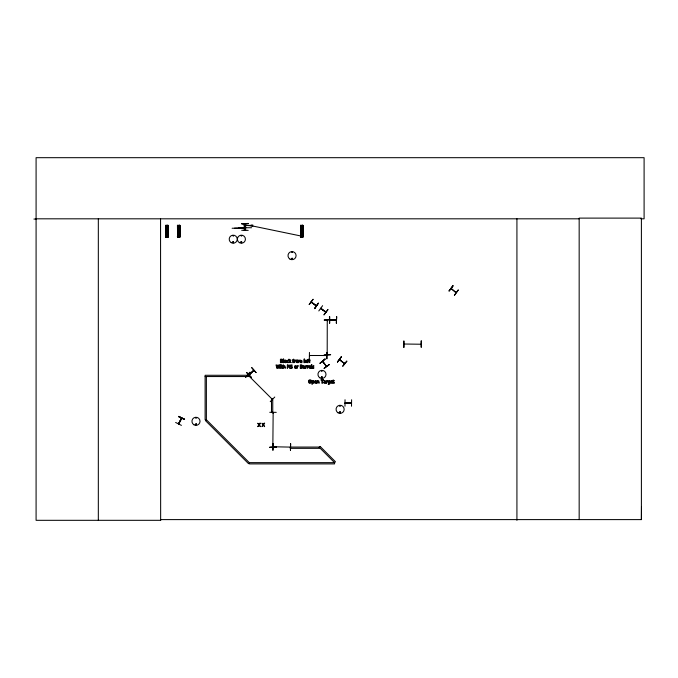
<?xml version="1.0" encoding="UTF-8"?>
<svg xmlns="http://www.w3.org/2000/svg" width="678" height="678" viewBox="0 0 678 678"><rect width="100%" height="100%" fill="white"/><g stroke="black" fill="none" stroke-linecap="round" stroke-linejoin="round"><path stroke-width="1.02" d="M273.183 446.48L272.844 447.031L273.149 412.504M640.93 218.816L644.1 218.816L644.1 157.686L36.087 157.686L36.087 520.314L160.652 520.314L160.567 519.602L641.396 519.602L641.49 506.491M248.326 375.4C247.741 374.968 248.868 374.392 248.317 376.544L205.112 376.544M247.945 375.01L272.361 399.376L272.175 398.825M272.522 399.181L271.937 398.961M272.751 412.529L272.751 399.571L271.497 399.571L271.497 412.529L272.853 412.394L272.861 412.961M327.194 320.16L327.271 320.745M195.552 424.326C196.857 423.14 195.967 425.479 195.654 424.521M196.349 417.936L195.645 418.029L196.298 417.851M196.552 424.479C195.12 422.08 195.73 426.725 196.493 424.038M232.596 242.216C234.224 240.326 233.563 244.088 232.656 242.368M232.8 242.105C233.495 243.809 233.893 240.758 232.834 242.216M241.071 235.732L241.766 235.825L241.088 235.825M240.783 242.216C242.639 240.173 241.41 244.58 240.91 241.927M240.97 242.216C242.131 240.893 241.614 243.538 241.037 242.317M292.387 252.369L291.735 252.097L292.32 252.436M292.625 258.665C290.625 260.615 292.413 256.284 292.455 259.081M321.618 371.019L322.279 370.841L321.694 371.18M321.372 377.248C322.457 379.502 322.787 375.697 321.474 377.121M339.839 405.8C340.398 407.3 340.449 404.613 339.814 406.13M339.492 412.351C341.119 410.258 340.458 414.614 339.559 412.199M339.695 412.232C340.585 413.75 340.492 411.207 339.848 412.071M311.668 302.456L311.261 301.829M316.423 305.719L315.973 305.346M325.347 311.905L326.008 312.075L320.745 308.558M340.212 359.823L339.686 359.357M273.141 446.98L273.115 446.412M327.525 320.601L327.559 320.152M322.601 361.399L326.415 366.383M323.143 361.688L322.736 361.204M421.224 344.238L403.876 344.017M244.589 226.825L244.724 227.342M181.602 418.326L178.661 423.987L181.636 418.343M249.69 374.442L249.029 374.688M326.813 355.518L309.532 355.492L309.804 355.831M290.159 447.099L273.166 446.768M232.918 235.647L233.401 236.13L233.062 235.546M291.709 258.471C292.523 260.301 292.184 256.962 291.769 258.945M326.093 365.917L326.728 366.306M178.661 416.639L184.577 419.309L178.678 416.606M178.45 423.835L181.433 418.089M181.619 418.275L178.653 423.936M181.424 425.377L175.636 422.47M249.097 374.57L253.691 370.196M249.657 374.434L249.182 374.849M309.185 304.507L313.024 299.286M314.49 308.465L318.363 303.269M318.804 310.931L322.609 305.685M321.194 308.871L320.813 308.244M324.033 314.829L327.949 309.66M337.483 361.925L341.543 356.874M339.593 359.654L344.416 363.577M342.67 366.103L346.729 361.052M342.856 366.247L346.941 361.221M449.031 290.955L453.124 285.93M456.023 292.659L451.328 288.455M458.243 290.048L454.43 295.294M454.404 295.277L458.209 290.023M336.22 320.075L329.966 320.118M345.094 402.893L351.509 402.893M351.424 403.139L345.119 403.139M245.639 377.078L250.165 372.442M274.76 397.037L270.242 401.681M249.173 374.9L253.852 370.349L249.275 374.9M246.597 372.688L251.114 377.332M273.115 413.029L273.141 412.461M320.041 363.205L325.169 359.247M326.465 366.451L322.804 361.264M324.152 368.451L329.22 364.417M329.398 364.637L324.092 368.374M233.495 242.495L232.952 242.495M321.703 377.137C323.567 377.01 320.796 378.544 321.872 377.036M344.136 362.976L344.619 363.323M320.897 308.236L325.915 312.007M329.966 319.796L336.305 319.83M166.847 236.419L167.195 236.936M178.856 236.927L178.636 236.436M301.973 236.859L301.871 236.351M421.216 340.89L421.233 347.365L421.258 340.89M403.893 347.365L403.868 340.89L403.842 347.373M326.847 352.416L326.864 358.891L326.889 352.416M309.338 358.899L309.456 352.416M165.652 225.376L168.152 225.342L168.271 237.046L165.779 237.08L165.652 225.376L165.839 237.08M165.839 226.562L168 226.545M177.628 226.562L179.789 226.545M300.473 225.376L302.964 225.342M165.847 227.359L168.008 227.333M177.636 227.359L179.797 227.333M300.651 226.562L302.812 226.545M165.856 228.545L168.017 228.52M177.644 228.545L179.806 228.52M300.659 227.359L302.82 227.333M165.864 229.605L168.025 229.579M177.653 229.605L179.814 229.579M300.676 228.545L302.837 228.52M165.881 230.791L168.042 230.766M177.67 230.791L179.831 230.766M300.685 229.605L302.846 229.579M300.693 230.791L302.854 230.766M165.941 235.885L168.102 235.859M177.729 235.885L179.89 235.859M165.576 236.224L168.458 236.19L165.585 236.317M177.373 236.224L180.255 236.19L177.373 236.317M177.568 237.08L180.068 237.046L179.941 225.342L177.441 225.376L177.628 237.08M300.752 235.885L302.913 235.859M300.396 236.224L303.278 236.283M330.618 319.669L324.135 320.041L330.618 319.643M269.759 412.3L276.243 412.351M269.759 447.133L276.243 447.133M33.9 219.07L36.087 219.062M36.087 218.816L579.165 218.816M248.19 223.477L241.707 223.808L248.19 223.443M241.707 223.715L248.19 223.791M251.267 225.418L245.868 225.418L251.267 225.791M244.266 225.52L245.868 225.52M244.266 225.698L245.868 225.698M244.589 226.689L245.309 226.689M244.589 226.952L245.309 226.952M244.589 227.138L245.309 227.138M244.589 227.41L245.309 227.41M238.885 227.732L251.572 227.732M244.512 227.876L245.148 228.24L232.122 228.249M245.148 227.944L234.529 228.172M241.707 230.283L248.19 230.376M329.466 316.702L329.5 323.177M329.805 320.126L336.322 320.126M248.317 375.281L205.112 375.281L205.112 419.741L206.375 419.741L249.445 462.811L248.555 463.701L205.485 420.631L206.375 419.741L206.375 376.544M345.026 399.766L344.983 406.241M345.009 403.19L351.526 403.257M351.509 406.241L351.602 399.766M297.21 360.06L296.718 360.06A1.025 1.025 0 0 0 296.133 360.391L295.989 362.188L297.21 362.722A1.017 1.017 0 0 0 297.795 362.391L297.795 360.391M252.708 226.011L302.346 236.291M178.814 416.351L184.56 419.335M178.704 416.563L184.45 419.546M327.872 309.609L323.999 314.804M313.092 299.337L309.227 304.532M320.618 308.465L325.838 312.363M311.278 301.888L316.363 305.651M450.997 288.616L456.125 292.642M344.577 363.62L339.559 359.62M339.449 359.586L344.526 363.671M246.792 372.502L251.284 377.163M322.482 361.374L326.508 366.501M245.309 226.825L245.241 227.274M327.194 354.577L327.262 320.092M302.913 225.342L303.091 237.046L300.6 237.08L300.524 225.376M302.795 225.342L302.922 237.046M302.685 225.342L302.761 237.054M302.541 225.35L302.625 237.054M302.396 225.35L302.507 237.054M302.261 225.35L302.337 237.054M302.176 237.054L301.515 237.063M301.227 225.367L301.303 237.08M301.057 225.376L301.21 237.08M301.015 237.08L300.905 225.376L300.879 237.08M300.642 225.376L300.744 237.08M179.89 225.342L179.916 237.046L179.653 225.342M179.526 225.35L179.729 237.054M179.467 225.35L179.501 237.054M179.331 225.35L179.365 237.054L179.187 225.35M179.153 237.054L178.492 237.063M178.204 225.367L178.28 237.08M178.051 225.376L178.136 237.08M177.873 225.376L178.043 237.08M177.78 225.376L177.899 237.08M177.611 225.376L177.721 237.08M167.958 225.342L168.11 237.046M167.813 225.342L167.941 237.054M167.729 225.35L167.805 237.054M167.585 225.35L167.686 237.054M167.449 225.35L167.534 237.054M166.415 225.367L166.534 237.08M166.364 225.367L166.373 237.08M166.22 225.376L166.254 237.08L165.991 225.376M165.941 225.376L165.949 237.08M272.887 446.412L272.887 446.997M641.396 519.602L641.396 218.113L579.165 218.113L579.165 519.602M516.924 218.816L516.924 520.314M329.737 316.702L329.737 323.177M252.708 224.799L252.708 226.418M251.267 224.799L251.267 226.418M245.673 223.808L245.639 230.283M245.326 223.808L245.309 230.283M244.504 223.808L244.589 230.283M244.233 223.808L244.233 230.283M160.559 218.816L160.652 520.314M98.327 218.816L98.327 520.314M297.083 360.06A1.025 1.025 0 0 1 297.676 360.391M311.016 381.578C308.761 386.206 308.778 376.943 311.016 381.578M287.099 361.179C286.896 362.874 290.133 362.196 287.345 362.654A0.992 0.992 0 0 1 286.828 362.221L286.972 360.399L288.591 360.247L287.099 361.179M330.025 382.994L329.576 384.087L328.118 384.155C332.271 382.994 325.313 383.477 328.745 380.672A1.153 1.153 0 0 1 329.593 380.833L330.025 380.722L330.025 382.994M314.109 381.934C314.465 383.858 311.685 382.672 312.389 384.24L311.956 384.24L311.956 380.722L313.567 380.739L314.109 381.934M286.37 361.391L286.057 362.391A1.017 1.017 0 0 1 285.472 362.722L284.251 362.188L284.387 360.391A1.025 1.025 0 0 1 284.98 360.06L285.472 360.06A1.009 1.009 0 0 1 286.057 360.391L286.37 361.391M292.862 359.806L292.845 362.679L293.277 362.679L293.277 360.467L293.981 360.111C292.871 360.154 294.769 358.069 292.862 359.806M296.625 367.078L296.311 368.078A1.017 1.017 0 0 1 295.727 368.408L294.498 367.866L294.642 366.078A1.025 1.025 0 0 1 295.235 365.739L295.727 365.739A1.009 1.009 0 0 1 296.311 366.078L296.625 367.078M307.592 359.806L307.575 362.679L308.007 362.679L308.007 360.467L309.058 360.467C309.066 363.62 310.643 363.001 309.49 360.467L310.287 360.111L309.49 360.111L309.49 359.374L309.058 360.111C307.159 360.476 309.736 357.95 307.592 359.806M308.49 381.172C307.778 384.545 313.007 383.358 311.253 380.511A1.314 1.314 0 0 0 310.6 379.917L309.092 380.061L308.49 381.172M304.897 361.111L305.405 362.544L307.049 362.518L305.329 361.645L307.092 361.433L306.659 360.196L305.583 360.128L304.897 361.111M308.719 366.79L309.219 368.222L310.863 368.205L309.151 367.332L310.914 367.12L310.482 365.874L309.405 365.815L308.719 366.79M314.397 381.722L314.906 383.155L316.55 383.129L314.829 382.265L316.592 382.053L316.16 380.807L315.084 380.739L314.397 381.722M330.491 381.722L331 383.155L332.644 383.129L330.923 382.265L332.686 382.053L332.254 380.807L331.178 380.739L330.491 381.722M282.285 361.645L280.895 362.289L280.895 361.027L282.285 361.645M302.117 367.323L300.727 367.968L300.727 366.705L302.117 367.323M312.295 366.349C313.753 367.84 313.609 367.705 312.27 368.205L313.363 368.408A0.983 0.983 0 0 0 313.863 368.188C313.982 366.552 311.905 366.357 314.033 365.917L312.295 366.349M282.76 361.628L282.209 362.527L280.438 362.679L280.438 359.255C283.294 358.569 281.904 360.611 282.76 361.628M290.328 365.654C291.523 367.696 293.404 367.586 290.277 368.154C292.481 369.552 293.557 366.145 290.896 366.154C290.989 364.874 294.006 365.434 290.998 364.942A1.093 1.093 0 0 0 290.489 365.306L290.328 365.654M302.591 367.306L302.032 368.213L300.269 368.357L300.269 364.934C303.125 364.247 301.727 366.298 302.591 367.306M284.565 360.959C284.887 364.934 287.014 358.899 284.565 360.959M294.82 366.637C295.133 370.62 297.261 364.578 294.82 366.637M296.303 360.959C296.625 364.934 298.752 358.899 296.303 360.959M313.66 381.985C313.795 383.57 311.355 382.977 312.389 381.35L313.338 381.121L313.66 381.985M302.854 367.366L302.829 367.612A0.881 0.881 0 0 0 302.964 368.086L304.871 368.357L304.719 366.044L303.041 365.849L304.439 366.671L302.854 367.366M323.728 382.299L323.703 382.545A0.881 0.881 0 0 0 323.838 383.011L325.745 383.29L325.584 380.968L323.906 380.773L325.313 381.595L323.728 382.299M328.364 381.57C328.703 385.206 330.5 379.527 328.364 381.57M166.491 230.062C167.093 231.893 167.898 228.757 166.491 230.062M178.28 230.062C178.882 231.893 179.687 228.757 178.28 230.062M301.303 230.062C301.913 231.893 302.719 228.757 301.303 230.062M303.303 367.408L303.956 368.01L304.439 367.01L303.303 367.408M324.177 382.341L324.83 382.943L325.313 381.943L324.177 382.341M282.124 360.086L280.895 360.645L280.895 359.645L282.124 360.086M301.956 365.773L300.727 366.323L300.727 365.323L301.956 365.773M305.38 360.823C307.007 362.391 306.71 359.348 305.38 360.823M309.202 366.501C310.829 368.078 310.532 365.027 309.202 366.501M314.88 381.434C316.507 383.002 316.211 379.96 314.88 381.434M330.974 381.434C332.601 383.002 332.305 379.96 330.974 381.434M279.709 364.934L279.022 367.807L278.327 364.934L277.87 364.934L277.183 367.781L276.497 364.934L276.031 364.934L276.904 368.357L277.404 368.357L278.082 365.518L278.785 368.357L279.294 368.357L280.15 364.934L279.709 364.934M259.945 423.233L259.115 424.572L257.776 423.233L258.835 424.937L257.75 426.648L259.089 425.284L260.445 426.648L259.369 424.92L260.445 423.233L259.945 423.233M264.149 423.233L263.318 424.572L261.988 423.233L263.039 424.937L261.954 426.648L263.293 425.284L264.649 426.648L263.572 424.92L264.649 423.233L264.149 423.233M318.287 303.21L314.711 308.626L318.287 303.21M341.331 356.704L337.551 361.984L341.331 356.704M452.904 285.752L449.099 291.015L452.879 285.735M290.43 360.111L289.421 361.196L288.989 359.103L288.989 362.679L289.591 361.433L291.116 362.679L289.913 361.179L290.972 360.111L290.43 360.111M249.996 372.273L245.673 377.112L249.97 372.247M320.186 446.48L319.296 447.37L334.568 462.642L334.568 463.905L249.445 463.905L249.445 462.642L334.568 462.642L335.457 461.752L320.186 446.48M300.549 360.289L298.549 360.111L298.549 362.679L299.574 360.45L300.439 362.679C299.269 359.95 302.71 359.823 301.464 362.679L301.896 362.679L301.846 360.543L300.549 360.289M251.775 367.696L256.047 372.578L251.775 367.696M294.888 360.721L294.303 362.679L294.303 360.111L295.659 360.12L294.888 360.721M297.659 366.408L297.066 368.357L297.066 365.789L298.43 365.806L297.659 366.408M306.066 366.408L305.481 368.357L305.481 365.789L306.837 365.806L306.066 366.408M307.77 366.408L307.176 368.357L307.176 365.789L308.532 365.806L307.77 366.408M326.94 381.333L326.347 383.29L326.347 380.722L327.711 380.731L326.94 381.333M283.802 365.925L283.175 364.781L283.175 368.357L283.607 366.442L284.277 366.128L285.192 368.357L285.074 366.112L283.802 365.925M317.66 380.858L317.033 380.722L317.033 383.29L317.465 381.375L318.135 381.061L319.05 383.29L318.931 381.036L317.66 380.858M324.974 358.993L320.092 363.281L324.974 358.993M282.828 367.951L282.124 367.866L282.065 366.145L282.853 365.789L281.633 365.052C281.133 365.679 281.455 369.51 282.853 367.951M334.356 382.875L333.644 382.799L333.584 381.078L334.381 380.722L333.152 379.985C332.661 380.604 332.983 384.443 334.381 382.875M316.287 305.905L311.033 302.074L316.304 305.914M273.09 443.709L272.929 450.192L273.09 443.709M290.616 443.709L290.455 450.184L290.616 443.709M330.618 354.696L324.143 355.094L330.618 354.696M276.243 447.048L269.768 447.446L276.243 447.048M336.669 316.702L336.347 323.177L336.669 316.702M283.624 359.103L283.192 359.103L283.192 362.679L283.624 362.679L283.624 359.103M304.422 359.103L303.99 359.103L303.99 362.679L304.422 362.679L304.422 359.103M311.795 364.781L311.363 364.781L311.363 368.357L311.795 368.357L311.795 364.781M280.997 364.917L280.506 365.357L280.997 364.917M287.955 364.934L287.311 364.934L287.311 368.357L287.735 365.408L289.752 368.357L289.752 364.934L289.328 367.646L287.955 364.934M280.963 365.789L280.531 365.789L280.531 368.357L280.963 368.357L280.963 365.789M323.567 379.866L320.813 379.866L321.965 380.273L321.965 383.29L322.423 383.29L322.423 380.273L323.567 379.866M319.296 447.065L290.235 447.065L290.235 448.328L319.296 448.328L319.296 447.065M290.023 259.149A4.051 4.051 0 0 0 296.091 255.64A4.051 4.051 0 0 0 290.023 252.131A4.051 4.051 0 0 0 290.023 259.149M193.967 424.801A4.043 4.043 0 0 0 200.035 421.301A4.043 4.043 0 0 0 193.967 417.801A4.043 4.043 0 0 0 193.967 424.801M319.957 377.875A4.034 4.034 0 0 0 326.008 374.383A4.034 4.034 0 0 0 319.957 370.891A4.034 4.034 0 0 0 319.957 377.875M239.402 242.665A4.017 4.017 0 0 0 245.428 239.19A4.017 4.017 0 0 0 239.402 235.707A4.017 4.017 0 0 0 239.402 242.665M231.215 242.665A4.017 4.017 0 0 0 237.241 239.19A4.017 4.017 0 0 0 231.215 235.707A4.017 4.017 0 0 0 231.215 242.665M338.093 412.826A4.051 4.051 0 0 0 344.17 409.317A4.051 4.051 0 0 0 338.093 405.817A4.051 4.051 0 0 0 338.093 412.826"/></g></svg>
